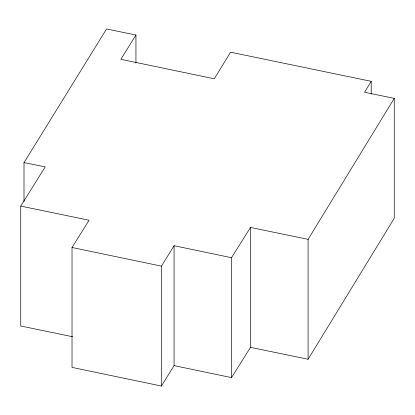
<?xml version="1.0" encoding="UTF-8"?>
<svg xmlns="http://www.w3.org/2000/svg" width="415" height="415" viewBox="0 0 415 415"><rect width="100%" height="100%" fill="white"/><g stroke="black" fill="none" stroke-linecap="round" stroke-linejoin="round"><path stroke-width="0.62" d="M23.997 201.519L23.997 162.633L106.577 28.957L135.944 35.047L120.858 59.309L214.311 78.793L230.538 52.191L371.207 81.324L364.557 92.28L394.25 98.371L394.25 218.274L308.091 359.25L250.499 347.355L231.513 377.614L174.072 365.62L161.419 386.043L72.023 367.4L72.023 247.496L89.054 220.235L20.75 206.094L20.75 325.998L72.609 336.736M308.091 359.25L308.091 239.346L394.25 98.371M161.419 386.043L161.419 266.139L174.072 245.716L231.513 257.71L250.499 227.451L308.091 239.346M20.75 206.094L45.251 166.846L23.997 162.633M72.023 247.496L161.419 266.139M371.207 81.324L371.207 94.283M250.499 227.451L250.499 347.355M231.513 257.71L231.513 377.614M174.072 245.716L174.072 365.62M135.944 35.047L135.944 62.914"/></g></svg>
